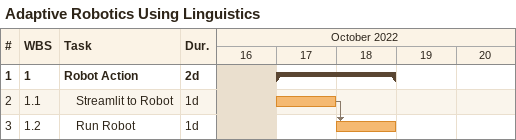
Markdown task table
Adaptive Robotics Using Linguistics

| ID | WBS | Task | Duration | Start | Finish | Predecessors |
|---|---|---|---|---|---|---|
| 1 | 1 | **Robot Action** | 2d | 2022-10-17 | 2022-10-18 |  |
| 2 | 1.1 | Streamlit to Robot | 1d | 2022-10-17 | 2022-10-17 |  |
| 3 | 1.2 | Run Robot | 1d | 2022-10-18 | 2022-10-18 | 2 |
